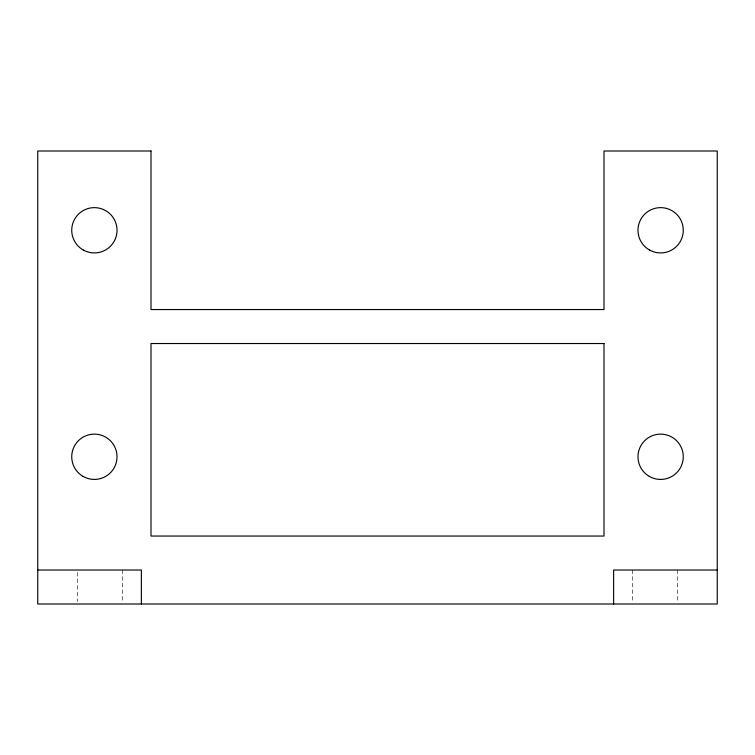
<?xml version="1.0" encoding="UTF-8"?>
<svg xmlns="http://www.w3.org/2000/svg" width="755" height="755" viewBox="0 0 755 755"><rect width="100%" height="100%" fill="white"/><g stroke="black" fill="none" stroke-linecap="round" stroke-linejoin="round"><path stroke-width="0.57" stroke-dasharray="3.77 2.83" d="M677.612 570.025L677.612 601.659M632.312 570.025L632.312 601.659M122.688 570.025L122.688 601.659M77.388 572.365L77.388 601.659"/><path stroke-width="1.13" d="M37.75 570.025L141.374 570.025L141.374 604M717.25 570.025L613.626 570.025L613.626 604M151 151L37.75 151L37.75 604L717.25 604L717.25 151L604 151L604 309.55L151 309.55L151 151M604 343.525L151 343.525L151 536.05L604 536.05L604 343.525M83.05 249.886A22.65 22.65 0 0 0 117.025 230.275A22.65 22.65 0 0 0 83.05 210.664A22.65 22.65 0 0 0 83.05 249.886M649.3 249.886A22.65 22.65 0 0 0 683.275 230.275A22.65 22.65 0 0 0 649.3 210.664A22.65 22.65 0 0 0 649.3 249.886M83.05 476.386A22.65 22.65 0 0 0 117.025 456.775A22.65 22.65 0 0 0 83.05 437.164A22.65 22.65 0 0 0 83.05 476.386M649.3 476.386A22.65 22.65 0 0 0 683.275 456.775A22.65 22.65 0 0 0 649.3 437.164A22.65 22.65 0 0 0 649.3 476.386"/></g></svg>
